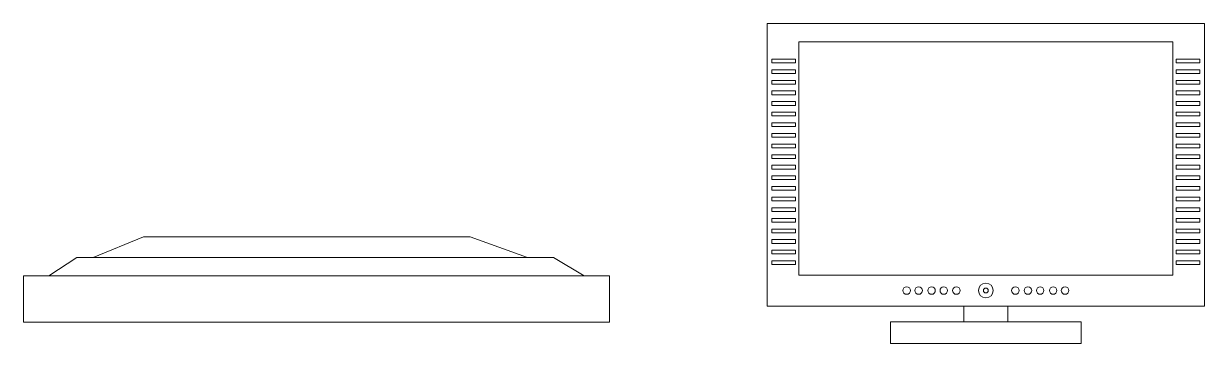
# Model space of a CAD drawing. Header units: millimetres. Extents: x 1314.99 to 1316.87, y 1579.08 to 1579.59.
import ezdxf

# ---------------------------------------------------------------- set-up
doc = ezdxf.new("R2010")
doc.units = ezdxf.units.MM
doc.layers.add('A-FURN', color=9, linetype='Continuous', lineweight=18)

# ---------------------------------------------------------------- blocks, each defined once
blk = doc.blocks.new('tv flat')
for points in [[(84.46, 207.78), (252.18, 207.78), (252.18, 99.5), (84.46, 99.5)], [(96.61, 200.85), (240.03, 200.85), (240.03, 111.36), (96.61, 111.36)], [(95.28, 194.16), (86.21, 194.16), (86.21, 192.73), (95.28, 192.73)], [(241.36, 194.16), (250.43, 194.16), (250.43, 192.73), (241.36, 192.73)], [(95.28, 190.09), (86.21, 190.09), (86.21, 188.66), (95.28, 188.66)], [(95.28, 186.02), (86.21, 186.02), (86.21, 184.59), (95.28, 184.59)], [(241.36, 190.09), (250.43, 190.09), (250.43, 188.66), (241.36, 188.66)], [(241.36, 186.02), (250.43, 186.02), (250.43, 184.59), (241.36, 184.59)], [(95.28, 181.96), (86.21, 181.96), (86.21, 180.52), (95.28, 180.52)], [(241.36, 181.96), (250.43, 181.96), (250.43, 180.52), (241.36, 180.52)], [(95.28, 177.89), (86.21, 177.89), (86.21, 176.45), (95.28, 176.45)], [(241.36, 177.89), (250.43, 177.89), (250.43, 176.45), (241.36, 176.45)], [(95.28, 173.82), (86.21, 173.82), (86.21, 172.39), (95.28, 172.39)], [(241.36, 173.82), (250.43, 173.82), (250.43, 172.39), (241.36, 172.39)], [(95.28, 169.75), (86.21, 169.75), (86.21, 168.32), (95.28, 168.32)], [(241.36, 169.75), (250.43, 169.75), (250.43, 168.32), (241.36, 168.32)], [(95.28, 165.68), (86.21, 165.68), (86.21, 164.25), (95.28, 164.25)], [(241.36, 165.68), (250.43, 165.68), (250.43, 164.25), (241.36, 164.25)], [(95.28, 161.61), (86.21, 161.61), (86.21, 160.18), (95.28, 160.18)], [(241.36, 161.61), (250.43, 161.61), (250.43, 160.18), (241.36, 160.18)], [(95.28, 157.54), (86.21, 157.54), (86.21, 156.11), (95.28, 156.11)], [(241.36, 157.54), (250.43, 157.54), (250.43, 156.11), (241.36, 156.11)], [(95.28, 153.47), (86.21, 153.47), (86.21, 152.04), (95.28, 152.04)], [(241.36, 153.47), (250.43, 153.47), (250.43, 152.04), (241.36, 152.04)], [(95.28, 149.4), (86.21, 149.4), (86.21, 147.97), (95.28, 147.97)], [(95.28, 145.33), (86.21, 145.33), (86.21, 143.9), (95.28, 143.9)], [(241.36, 149.4), (250.43, 149.4), (250.43, 147.97), (241.36, 147.97)], [(241.36, 145.33), (250.43, 145.33), (250.43, 143.9), (241.36, 143.9)], [(95.28, 141.26), (86.21, 141.26), (86.21, 139.83), (95.28, 139.83)], [(241.36, 141.26), (250.43, 141.26), (250.43, 139.83), (241.36, 139.83)], [(95.28, 137.19), (86.21, 137.19), (86.21, 135.76), (95.28, 135.76)], [(241.36, 137.19), (250.43, 137.19), (250.43, 135.76), (241.36, 135.76)], [(95.28, 133.12), (86.21, 133.12), (86.21, 131.69), (95.28, 131.69)], [(241.36, 133.12), (250.43, 133.12), (250.43, 131.69), (241.36, 131.69)], [(95.28, 129.05), (86.21, 129.05), (86.21, 127.62), (95.28, 127.62)], [(241.36, 129.05), (250.43, 129.05), (250.43, 127.62), (241.36, 127.62)], [(95.28, 124.98), (86.21, 124.98), (86.21, 123.55), (95.28, 123.55)], [(241.36, 124.98), (250.43, 124.98), (250.43, 123.55), (241.36, 123.55)], [(95.28, 120.91), (86.21, 120.91), (86.21, 119.48), (95.28, 119.48)], [(241.36, 120.91), (250.43, 120.91), (250.43, 119.48), (241.36, 119.48)], [(95.28, 116.84), (86.21, 116.84), (86.21, 115.41), (95.28, 115.41)], [(241.36, 116.84), (250.43, 116.84), (250.43, 115.41), (241.36, 115.41)], [(159.84, 99.5), (176.8, 99.5), (176.8, 93.45), (159.84, 93.45)], [(131.72, 93.45), (204.92, 93.45), (204.92, 85.22), (131.72, 85.22)]]:
    blk.add_lwpolyline(points, close=True)
for centre, radius in [((137.93, 105.47), 1.45), ((142.5, 105.47), 1.45), ((147.48, 105.47), 1.45), ((152.18, 105.47), 1.45), ((157, 105.47), 1.45), ((168.32, 105.47), 2.83), ((168.32, 105.47), 0.935), ((179.64, 105.47), 1.45), ((184.45, 105.47), 1.45), ((189.16, 105.47), 1.45), ((194.14, 105.47), 1.45), ((198.71, 105.47), 1.45)]:
    blk.add_circle(centre, radius)

msp = doc.modelspace()

# ---------------------------------------------------------------- linework, layer by layer
at = {"layer": 'A-FURN'}
for p, q in [((1315.1829, 1579.2521), (1315.1028, 1579.2193)), ((1315.7012, 1579.2521), (1315.1829, 1579.2521)), ((1315.7927, 1579.2193), (1315.7012, 1579.2521)), ((1315.0325, 1579.1901), (1315.077, 1579.2193)), ((1315.077, 1579.2193), (1315.8337, 1579.2193)), ((1315.8337, 1579.2193), (1315.8825, 1579.1901))]:
    msp.add_line(p, q, dxfattribs=at)
msp.add_lwpolyline([(1314.9925, 1579.1901), (1315.9225, 1579.1901), (1315.9225, 1579.1168), (1314.9925, 1579.1168)], close=True, dxfattribs=at)

# ---------------------------------------------------------------- block references
at = {"layer": 'A-FURN', "lineweight": 18, "xscale": 0.004137580287285, "yscale": 0.004137580287285, "zscale": 0.004137580287285}
msp.add_blockref('tv flat', (1315.8237, 1578.7305), dxfattribs=at)

doc.saveas('drawing.dxf')
